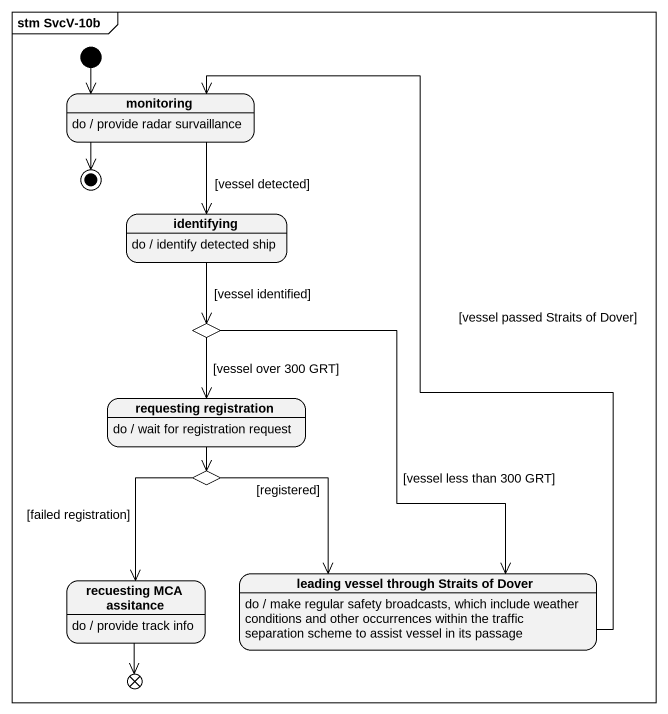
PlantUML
@startuml
mainframe stm SvcV-10b
hide empty description
state monitoring
monitoring : do / provide radar survaillance
state identifying
identifying : do / identify detected ship
state choice1 <<choice>>
state "requesting registration" as requesting_registration
requesting_registration : do / wait for registration request
state choice2 <<choice>>
state "recuesting MCA assitance" as recuesting_MCA_assitance
recuesting_MCA_assitance : do / provide track info
state "leading vessel through Straits of Dover" as leading_vessel_through
leading_vessel_through : do / make regular safety broadcasts, which include weather conditions and other occurrences within the traffic separation scheme to assist vessel in its passage
state exit1 <<choice>>
[*] --> monitoring
monitoring --> identifying : [vessel detected]
identifying --> choice1 : [vessel identified]
choice1 --> requesting_registration : [vessel over 300 GRT]
choice1 --> leading_vessel_through : [vessel less than 300 GRT]
requesting_registration --> choice2
choice2 --> recuesting_MCA_assitance : [failed registration]
choice2 --> leading_vessel_through : [registered]
recuesting_MCA_assitance --> exit1
leading_vessel_through -up-> monitoring : [vessel passed Straits of Dover]
monitoring --> [*]
@enduml
